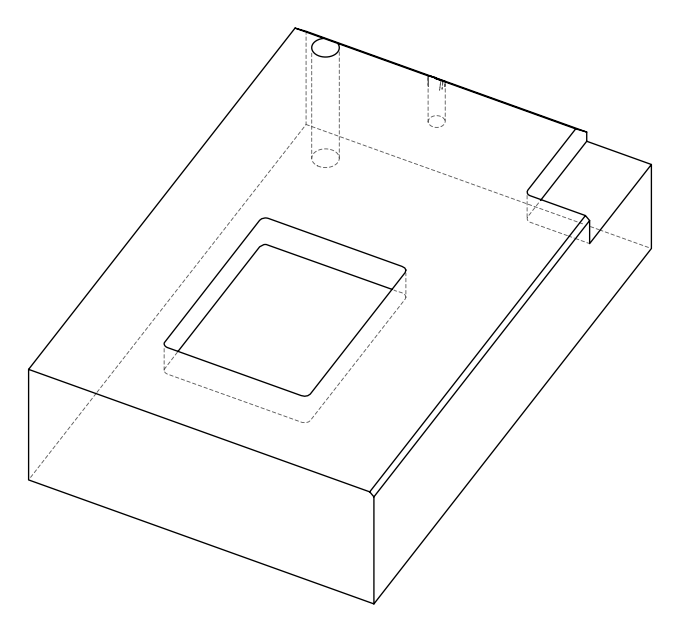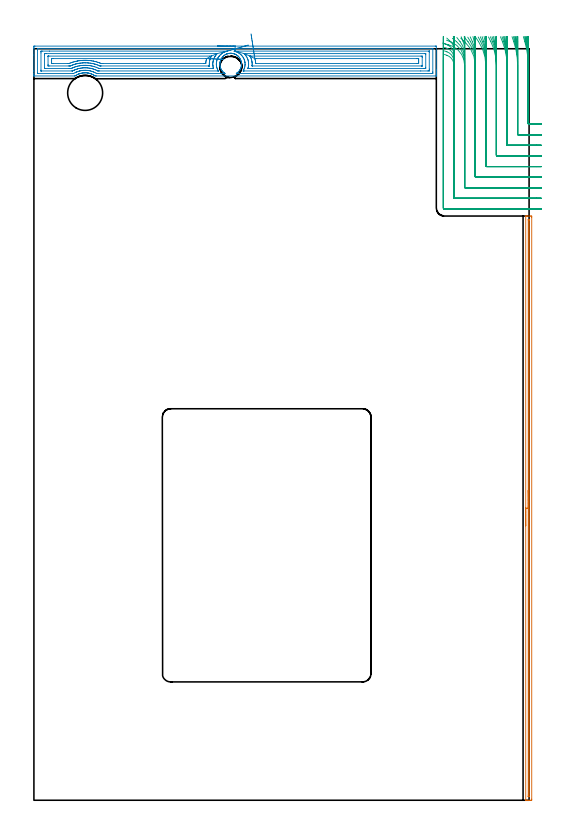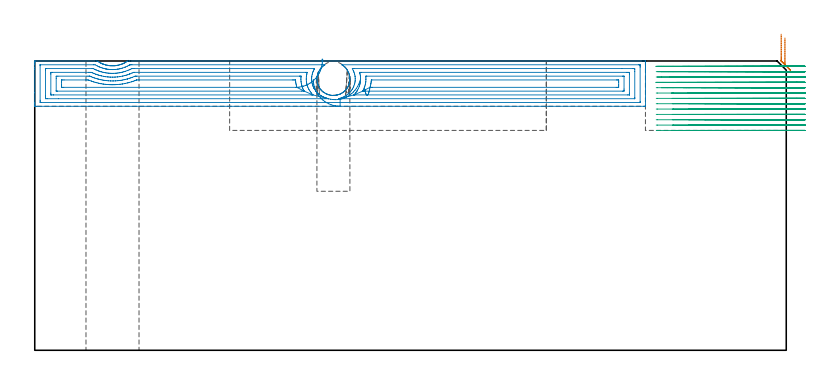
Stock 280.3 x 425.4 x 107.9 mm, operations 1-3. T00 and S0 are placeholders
(PLAN: 10 operations, 6 tool changes, 126.9 min)
(1 AREA_MILL | FG_CHAMFER_SURFACE | UGT0205_001 | 5.44 min | 1923 mm3)
(2 AREA_MILL_1 | FG_CHAMFER_SURFACE_1 | UGT0205_001 | 11.38 min | 33587 mm3)
(3 MILL_CORNER_NOTCH_RECTANGULAR | CORNER_NOTCH_RECTANGULAR | NXT0201_009 | Follow Part, ap 2, ae 75% | 27.37 min | 127607 mm3)
(4 MILL_RECTANGULAR_POCKET | POCKET_RECTANGULAR_STRAIGHT | NXT0201_009 | Follow Part, ap 2, ae 75% | 79.8 min | 472487 mm3)
(5 MILL_BLIND_HOLE_FROM_SOLID_MATERIAL | STEP1POCKET | NXT0201_009 | Spiral | 1.39 min | 4953 mm3)
(6 SPOT_DRILL | STEP1HOLE | NXT0321_9005460120000 | 0.05 min | 195 mm3)
(7 DRILL_BLIND_HOLE_INTO_CENTER | STEP1HOLE | NXT0301_023 | 0.04 min | 104 mm3)
(8 GUN_DRILL_THROUGH_HOLE | STEP1HOLE | UGT0307_001 | 0.49 min | 1928 mm3)
(9 SPADE_DRILL_TO_ENLARGE_THROUGH_HOLE | STEP1HOLE | UGT0306_003 | 0.46 min | 10999 mm3)
(10 DRILL_TO_ENLARGE_THROUGH_HOLE | STEP1HOLE | UGT0301_264 | 0.47 min | 19962 mm3)
(TOOL UGT0205_001 | Chamfer Mill 20 x 3 x 45 deg. | D20 FL50 Z2)
(TOOL NXT0201_009 | ENDMILL 8mm [2P460-0800-NA 1630] | D8 FL26 Z6)
(TOOL NXT0321_9005460120000 | NC Spot Drill, 142deg, 12mm, Carbide, Uncoated | D12 PA142 FL30 Z2)
(TOOL NXT0301_023 | Carbide Drill 5.2mm [860.1-0520-016A1-MM 2214] | D5.2 PA140 FL28 Z2)
(TOOL UGT0307_001 | Gun Drill 5 mm | D5 PA130 FL24 Z1)
(TOOL UGT0306_003 | Spade Drill 12.5mm | D12.5 PA132 FL10 Z2)
(TOOL UGT0301_264 | Twist Drill 19.8 mm | D19.8 PA118 FL140 Z2)
(OP 1 AREA_MILL)
G17 G21 G94 G90
T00 M6
G54
G17 G0 G90 X278.4 Y155.35 S1061 M3
G43 Z117.9 H0
G94 G1 Y155.388 Z117.028 F250.
Y155.502 Z116.163
Y155.691 Z115.312
Y155.953 Z114.48
Y156.287 Z113.674
Y156.69 Z112.9
Y157.158 Z112.164
Y157.69 Z111.472
Y158.279 Z110.829
Y158.922 Z110.24
Y159.614 Z109.708
Y160.35 Z109.24
Y161.124 Z108.837
Y161.93 Z108.503
Y162.762 Z108.241
Y163.614 Z108.052
Y164.478 Z107.938
Y165.35 Z107.9
Y330.535
X278.402 Y330.69 Z107.888
X278.54 Y330.698 Z107.752
X278.685 Y330.7 Z107.615
X279.013 Z107.286
X279.662 Z106.633
X280.863 Z105.434
X281.415 Y330.695 Z104.879
X281.791 Y330.69 Z104.504
X281.796 Y330.476 Z104.501
X281.799 Y330.088
Y0.612
X281.796 Y0.224
X281.791 Y0.01 Z104.504
X281.415 Y0. Z104.879
X280.863 Z105.434
X280.538 Z105.758
X279.986 Z106.31
X279.662 Z106.633
X278.685 Z107.615
X278.54 Y0.002 Z107.752
X278.402 Y0.01 Z107.888
X278.4 Y0.165 Z107.9
Y165.35
X279.814 Z106.486
X279.815 Y328.303 Z106.485
X279.818 Y328.594 Z106.482
X279.82 Y328.665 Z106.48
X279.823 Y328.69 Z106.477
X279.841 Y328.693 Z106.459
X279.905 Y328.696 Z106.395
X280.149 Y328.699 Z106.151
X280.32 Y328.697 Z105.98
X280.35 Y328.695 Z105.95
X280.377 Y328.691 Z105.923
X280.379 Y328.652 Z105.921
X280.384 Y328.46 Z105.916
X280.385 Y328.303 Z105.915
X280.386 Y328.147 Z105.914
X280.385 Y2.161 Z105.915
X280.384 Y2.077 Z105.916
X280.382 Y2.037 Z105.918
X280.38 Y2.022 Z105.92
X280.362 Y2.01 Z105.938
X280.05 Y2.002 Z106.25
X279.88 Y2.003 Z106.42
X279.85 Y2.005 Z106.45
X279.823 Y2.009 Z106.477
X279.821 Y2.048 Z106.479
X279.816 Y2.24 Z106.484
X279.815 Y2.397 Z106.485
X279.814 Y2.98 Z106.486
Y165.35
Y166.222 Z106.524
Y167.086 Z106.638
Y167.938 Z106.826
Y168.77 Z107.089
Y169.576 Z107.423
Y170.35 Z107.825
Y171.086 Z108.294
Y171.778 Z108.825
Y172.421 Z109.415
Y173.01 Z110.058
Y173.542 Z110.75
Y174.01 Z111.486
Y174.413 Z112.26
Y174.747 Z113.066
Y175.009 Z113.898
Y175.198 Z114.749
Y175.312 Z115.614
Y175.35 Z116.486
G0 Z117.9
M5
M2
(OP 2 AREA_MILL_1)
G17 G21 G94 G90
T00 M6
G54
G17 G0 G90 X103.9 Y426.9 S1061 M3
G43 Z117.9 H0
Z101.
G94 G1 X103.938 Z100.128 F250.
X104.052 Z99.264
X104.241 Z98.412
X104.503 Z97.58
X104.837 Z96.774
X105.24 Z96.
X105.708 Z95.264
X106.24 Z94.572
X106.829 Z93.929
X107.472 Z93.34
X108.164 Z92.808
X108.9 Z92.34
X109.674 Z91.937
X110.48 Z91.603
X111.312 Z91.341
X112.164 Z91.152
X113.028 Z91.038
X113.9 Z91.
X227.199
X227.6 Y426.896 Z91.002
X227.79 Y426.892 Z91.006
X227.8 Y426.697 Z91.2
Y413.74 Z104.155
Y413.144 Z104.75
Y412.567 Z105.33
Y412.26 Z105.636
Y411.682 Z106.214
Y411.376 Z106.519
Y410.762 Z107.137
Y410.341 Z107.558
Y410.017 Z107.874
X227.792 Y410.003 Z107.888
X227.646 Y410. Z107.9
X35.393
X34.685 Y410.003 Z107.888
X34.565 Y410.083 Z107.811
X34.501 Y410.123 Z107.772
X34.386 Y410.197 Z107.701
X34.122 Y410.363 Z107.536
X33.9 Y410.491 Z107.407
X33.673 Y410.623 Z107.276
X33.488 Y410.719 Z107.181
X33.349 Y410.79 Z107.109
X33.163 Y410.871 Z107.025
X32.782 Y411.041 Z106.858
X32.773 Y411.044 Z106.855
X32.338 Y411.211 Z106.686
X32.271 Y411.233 Z106.663
X31.912 Y411.354 Z106.546
X31.89 Y411.361 Z106.538
X31.839 Y411.376 Z106.524
X31.446 Y411.485 Z106.414
X31.379 Y411.5 Z106.398
X30.999 Y411.592 Z106.308
X30.791 Y411.634 Z106.266
X30.582 Y411.67 Z106.229
X30.443 Y411.688 Z106.212
X30.107 Y411.728 Z106.167
X29.662 Y411.768 Z106.126
X29.216 Y411.79 Z106.107
X29.003 Y411.789 Z106.103
X28.749 Y411.788 Z106.108
X28.664 Y411.785 Z106.113
X28.325 Y411.769 Z106.129
X28.257 Y411.763 Z106.135
X27.878 Y411.728 Z106.17
X27.433 Y411.672 Z106.227
X27.268 Y411.64 Z106.259
X26.979 Y411.582 Z106.313
X26.542 Y411.48 Z106.414
X26.472 Y411.461 Z106.434
X26.36 Y411.431 Z106.468
X26.095 Y411.355 Z106.543
X25.65 Y411.207 Z106.688
X25.58 Y411.179 Z106.715
X25.408 Y411.114 Z106.785
X25.322 Y411.081 Z106.818
X25.203 Y411.033 Z106.864
X25.134 Y411.003 Z106.892
X24.802 Y410.861 Z107.038
X24.759 Y410.843 Z107.057
X24.648 Y410.79 Z107.109
X24.242 Y410.573 Z107.323
X23.868 Y410.359 Z107.538
X23.311 Y410.006 Z107.892
X22.904 Y410. Z107.9
X0.155
X0.008 Y410.003 Z107.888
X0. Y410.017 Z107.874
Y410.341 Z107.558
Y410.762 Z107.137
Y411.376 Z106.519
Y412.567 Z105.33
Y413.144 Z104.75
Y421.843 Z96.054
Y425.524 Z92.373
Y425.813 Z92.084
X0.004 Y426.409 Z91.488
X0.009 Y426.892 Z91.006
X0.111 Y426.895 Z91.003
X0.601 Y426.9 Z91.
X113.9
Y425.486 Z92.414
X225.636 Y425.485 Z92.415
X225.727 Y425.484 Z92.416
X225.771 Y425.481 Z92.419
X225.787 Y425.479 Z92.421
X225.79 Y425.468 Z92.432
X225.795 Y425.368 Z92.532
X225.799 Y425.143 Z92.757
Y412.26 Z105.64
X225.798 Y411.881 Z106.019
X225.79 Y411.497 Z106.403
X225.779 Y411.421 Z106.479
X225.734 Y411.419 Z106.481
X225.628 Y411.416 Z106.484
X225.415 Y411.414 Z106.486
X225.376
X114.752 Y411.415 Z106.485
X114.546 Y411.421 Z106.479
X114.669 Y411.498 Z106.402
X114.792 Y411.575 Z106.325
X114.934 Y411.67 Z106.23
X115.317 Y411.972 Z105.928
X115.683 Y412.292 Z105.608
X115.929 Y412.55 Z105.35
X116.265 Y412.957 Z104.943
X116.574 Y413.379 Z104.521
X116.607 Y413.43 Z104.47
X116.846 Y413.866 Z104.034
X117.056 Y414.31 Z103.59
X117.221 Y414.747 Z103.153
X117.35 Y415.19 Z102.71
X117.466 Y415.689 Z102.211
X117.509 Y416.07 Z101.83
X117.537 Y416.51 Z101.39
X117.536 Y416.95 Z100.95
X117.51 Y417.332 Z100.568
X117.466 Y417.712 Z100.188
X117.442 Y417.83 Z100.07
X117.335 Y418.272 Z99.628
X117.202 Y418.71 Z99.19
X117.028 Y419.154 Z98.746
X116.817 Y419.59 Z98.31
X116.574 Y420.02 Z97.88
X116.419 Y420.248 Z97.652
X116.253 Y420.47 Z97.43
X115.977 Y420.797 Z97.103
X115.683 Y421.11 Z96.79
X115.554 Y421.231 Z96.668
X115.42 Y421.348 Z96.549
X115.111 Y421.593 Z96.305
X114.792 Y421.823 Z96.076
X114.444 Y422.033 Z95.863
X114.346 Y422.086 Z95.809
X114.087 Y422.229 Z95.669
X114.01 Y422.264 Z95.635
X113.9 Y422.313 Z95.585
X113.786 Y422.357 Z95.541
X113.458 Y422.483 Z95.412
X113.293 Y422.536 Z95.362
X113.162 Y422.577 Z95.32
X113.008 Y422.625 Z95.272
X112.898 Y422.65 Z95.247
X112.687 Y422.699 Z95.198
X112.564 Y422.725 Z95.167
X112.562 Z95.166
X112.339 Y422.761 Z95.131
X112.117 Y422.797 Z95.098
X111.672 Y422.835 Z95.064
X111.623 Z95.063
X111.576 Y422.833 Z95.06
X111.562 Z95.059
X111.387 Y422.834 Z95.055
X111.224 Y422.836 Z95.059
X111.154 Y422.833 Z95.066
X111.031 Y422.826 Z95.074
X110.779 Y422.81 Z95.09
X110.627 Y422.788 Z95.112
X110.334 Y422.746 Z95.15
X109.882 Y422.649 Z95.251
X109.443 Y422.519 Z95.374
X109.439 Y422.518 Z95.375
X109.242 Y422.446 Z95.45
X109.074 Y422.384 Z95.512
X108.993 Y422.349 Z95.547
X108.712 Y422.229 Z95.67
X108.612 Y422.178 Z95.722
X108.552 Y422.146 Z95.754
X108.286 Y421.987 Z95.912
X108.098 Y421.875 Z96.023
X107.832 Y421.692 Z96.206
X107.66 Y421.575 Z96.325
X107.383 Y421.349 Z96.549
X107.067 Y421.052 Z96.846
X106.943 Y420.924 Z96.976
X106.769 Y420.741 Z97.159
X106.55 Y420.47 Z97.43
X106.248 Y420.037 Z97.863
X105.978 Y419.59 Z98.31
X105.877 Y419.403 Z98.497
X105.727 Y419.059 Z98.841
X105.596 Y418.71 Z99.19
X105.465 Y418.272 Z99.628
X105.365 Y417.83 Z100.07
X105.298 Y417.391 Z100.509
X105.265 Y416.95 Z100.95
X105.263 Y416.51 Z101.39
X105.292 Y416.07 Z101.83
X105.354 Y415.629 Z102.271
X105.449 Y415.19 Z102.71
X105.579 Y414.747 Z103.153
X105.741 Y414.31 Z103.59
X105.877 Y413.999 Z103.901
X106.201 Y413.43 Z104.47
X106.472 Y413.037 Z104.863
X106.769 Y412.657 Z105.243
X106.866 Y412.55 Z105.35
X107.252 Y412.175 Z105.725
X107.66 Y411.823 Z106.077
X107.866 Y411.67 Z106.23
X108.249 Y411.421 Z106.479
X107.923 Y411.414 Z106.486
X36.247
X35.82 Y411.416 Z106.484
X35.607 Y411.419 Z106.481
X35.502 Y411.421 Z106.479
X35.451 Y411.43 Z106.47
X35.393 Y411.459 Z106.441
X35.203 Y411.565 Z106.335
X34.501 Y411.938 Z105.962
X33.785 Y412.26 Z105.64
X33.609 Y412.331 Z105.569
X33.492 Y412.376 Z105.524
X32.717 Y412.642 Z105.258
X32.178 Y412.794 Z105.106
X31.825 Y412.88 Z105.02
X31.465 Y412.961 Z104.939
X31.031 Y413.047 Z104.853
X30.978 Y413.055 Z104.845
X30.933 Y413.061 Z104.839
X30.242 Y413.144 Z104.756
X30.041 Y413.162 Z104.738
X30.021 Y413.164 Z104.736
X29.149 Y413.202 Z104.698
X29.089 Y413.203 Z104.697
X28.673 Y413.196 Z104.704
X28.257 Y413.183 Z104.717
X28.22 Y413.181 Z104.719
X27.761 Y413.144 Z104.756
X27.405 Y413.104 Z104.796
X27.364 Y413.099 Z104.801
X26.969 Y413.041 Z104.859
X26.636 Y412.982 Z104.918
X26.561 Y412.968 Z104.932
X26.472 Y412.949 Z104.951
X25.909 Y412.818 Z105.082
X25.763 Y412.781 Z105.119
X25.58 Y412.729 Z105.171
X25.217 Y412.62 Z105.28
X24.688 Y412.441 Z105.459
X24.554 Y412.393 Z105.507
X24.211 Y412.26 Z105.64
X23.92 Y412.137 Z105.763
X23.869 Y412.115 Z105.785
X23.796 Y412.08 Z105.82
X23.322 Y411.846 Z106.054
X22.527 Y411.421 Z106.479
X22.012 Y411.414 Z106.486
X2.164 Y411.415 Z106.485
X2.073 Y411.416 Z106.484
X2.029 Y411.419 Z106.481
X2.013 Y411.421 Z106.479
X2.01 Y411.432 Z106.468
X2.005 Y411.532 Z106.368
X2.001 Y411.757 Z106.143
Y424.64 Z93.26
X2.002 Y425.019 Z92.881
X2.01 Y425.403 Z92.497
X2.021 Y425.479 Z92.421
X2.066 Y425.481 Z92.419
X2.172 Y425.484 Z92.416
X2.385 Y425.486 Z92.414
X2.424
X113.9
Y424.071 Z93.829
X223.631
X223.737 Y424.069 Z93.831
X223.774 Y424.067 Z93.833
X223.788 Y424.066 Z93.834
X223.791 Y424.035 Z93.865
X223.796 Y423.924 Z93.976
X223.799 Y423.756 Z94.144
X223.8 Y423.588 Z94.312
Y413.861 Z104.039
X223.797 Y413.144 Z104.756
X223.794 Y412.983 Z104.917
X223.78 Y412.836 Z105.064
X223.631 Y412.834 Z105.066
X223.056 Y412.83 Z105.07
X218.959 Y412.828 Z105.072
X119.253 Y412.829 Z105.071
X118.678 Y412.83 Z105.07
X118.566 Y412.832 Z105.068
X118.504 Y412.835 Z105.065
X118.437 Y412.844 Z105.056
X118.81 Y413.583 Z104.317
X119.009 Y414.029 Z103.871
X119.076 Y414.204 Z103.696
X119.253 Y414.713 Z103.187
X119.297 Y414.869 Z103.031
X119.307 Y414.913 Z102.987
X119.453 Y415.599 Z102.301
X119.475 Y415.797 Z102.103
X119.523 Y416.413 Z101.487
X119.527 Y416.681 Z101.219
X119.505 Y417.316 Z100.584
X119.48 Y417.566 Z100.334
X119.436 Y417.911 Z99.989
X119.341 Y418.363 Z99.537
X119.318 Y418.45 Z99.45
X119.253 Y418.689 Z99.211
X119.022 Y419.334 Z98.566
X118.862 Y419.721 Z98.179
X118.605 Y420.219 Z97.681
X118.361 Y420.641 Z97.259
X118.031 Y421.103 Z96.797
X117.775 Y421.412 Z96.488
X117.468 Y421.754 Z96.146
X117.24 Y421.987 Z95.913
X116.888 Y422.3 Z95.6
X116.576 Y422.546 Z95.354
X116.121 Y422.872 Z95.029
X115.684 Y423.136 Z94.764
X115.114 Y423.437 Z94.463
X114.792 Y423.573 Z94.327
X114.315 Y423.756 Z94.144
X113.9 Y423.889 Z94.011
X113.705 Y423.949 Z93.951
X113.571 Y423.984 Z93.916
X113.293 Y424.055 Z93.845
X113.44 Y424.065 Z93.835
X113.583 Y424.07 Z93.83
X113.9 Y424.071 Z93.829
X119.047 Y422.652 Z95.248
X119.054 Y422.653 Z95.247
X119.092 Y422.655 Z95.245
X119.253 Y422.657 Z95.243
X119.469
X221.171
X221.699 Y422.655 Z95.245
X221.756 Y422.653 Z95.247
X221.788 Y422.651 Z95.249
X221.791 Y422.611 Z95.289
X221.796 Y422.419 Z95.481
X221.8 Y422.033 Z95.867
Y414.913 Z102.987
X221.794 Y414.494 Z103.406
X221.79 Y414.285 Z103.615
X221.778 Y414.249 Z103.651
X221.727 Y414.247 Z103.653
X221.628 Y414.245 Z103.655
X220.954 Y414.243 Z103.657
X220.738
X121.713
X121.268 Y414.245 Z103.655
X121.188 Y414.248 Z103.652
X121.168 Y414.249 Z103.651
X121.169 Y414.263 Z103.637
X121.179 Y414.311 Z103.589
X121.22 Y414.465 Z103.435
X121.276 Y414.676 Z103.224
X121.329 Y414.913 Z102.987
X121.434 Y415.404 Z102.496
X121.478 Y415.797 Z102.103
X121.51 Y416.212 Z101.688
X121.527 Y416.681 Z101.219
X121.515 Y417.092 Z100.808
X121.484 Y417.566 Z100.334
X121.424 Y418.067 Z99.833
X121.338 Y418.45 Z99.45
X121.259 Y418.776 Z99.124
X121.117 Y419.255 Z98.645
X121.09 Y419.334 Z98.566
X121.037 Y419.487 Z98.413
X120.729 Y420.219 Z97.681
X120.421 Y420.83 Z97.07
X120.262 Y421.103 Z96.797
X120.218 Y421.175 Z96.725
X120.145 Y421.29 Z96.61
X119.847 Y421.697 Z96.203
X119.616 Y421.987 Z95.913
X119.253 Y422.411 Z95.489
X119.085 Y422.602 Z95.298
X119.051 Y422.644 Z95.256
X119.047 Y422.652 Z95.248
X122.354 Y421.232 Z96.668
X122.371 Y421.236 Z96.664
X122.444 Y421.24 Z96.66
X122.538 Y421.242 Z96.658
X122.68 Y421.243 Z96.657
X122.821
X219.17
X219.775 Y421.236 Z96.664
X219.79 Y421.191 Z96.709
X219.792 Y421.103 Z96.797
X219.799 Y420.479 Z97.421
Y415.797 Z102.103
X219.797 Y415.719 Z102.181
X219.794 Y415.681 Z102.219
X219.791 Y415.667 Z102.233
X219.735 Y415.664 Z102.236
X219.453 Y415.659 Z102.241
X219.311 Y415.657 Z102.243
X123.854
X123.713 Y415.659 Z102.241
X123.572 Y415.662 Z102.238
X123.489 Y415.664 Z102.236
X123.49 Y415.722 Z102.178
X123.492 Y415.797 Z102.103
X123.503 Y416.006 Z101.894
X123.527 Y416.681 Z101.219
X123.525 Y416.868 Z101.032
X123.486 Y417.566 Z100.334
X123.467 Y417.81 Z100.09
X123.421 Y418.147 Z99.753
X123.362 Y418.45 Z99.45
X123.261 Y418.898 Z99.002
X123.132 Y419.334 Z98.566
X123.023 Y419.67 Z98.23
X122.821 Y420.218 Z97.682
X122.543 Y420.827 Z97.073
X122.412 Y421.103 Z96.797
X122.354 Y421.232 Z96.668
X125.047 Y419.818 Z98.082
X125.064 Y419.822 Z98.078
X125.124 Y419.825 Z98.075
X125.248 Y419.827 Z98.073
X125.498 Y419.829 Z98.071
X125.891
X216.887
X217.386 Y419.827 Z98.073
X217.784 Y419.824 Z98.076
X217.79 Y419.821 Z98.079
X217.797 Y419.811 Z98.089
X217.799 Y419.334 Z98.566
X217.8 Y418.924 Z98.976
Y418.04 Z99.86
X217.799 Y417.566 Z100.334
X217.796 Y417.159 Z100.741
X217.79 Y417.098 Z100.802
X217.783 Y417.078 Z100.822
X217.759 Y417.076 Z100.824
X217.635 Y417.073 Z100.827
X217.386 Y417.072 Z100.828
X216.993 Y417.071 Z100.829
X125.747 Y417.072 Z100.828
X125.622 Y417.073 Z100.827
X125.561 Y417.075 Z100.825
X125.538 Y417.077 Z100.823
X125.498 Y417.558 Z100.342
X125.497 Y417.566 Z100.334
X125.443 Y418.029 Z99.871
X125.383 Y418.45 Z99.45
X125.361 Y418.586 Z99.314
X125.173 Y419.334 Z98.566
X125.054 Y419.774 Z98.126
X125.047 Y419.818 Z98.082
X124.949 Y420.457 Z97.497
X124.845 Y421.144 Z96.969
X124.733 Y421.874 Z96.505
X124.616 Y422.641 Z96.107
X124.494 Y423.44 Z95.777
X124.369 Y424.264 Z95.52
X124.24 Y425.107 Z95.336
X124.109 Y425.963 Z95.227
X123.978 Y426.825 Z95.194
X123.846 Y427.686 Z95.237
X123.716 Y428.54 Z95.356
X123.588 Y429.381 Z95.55
X123.462 Y430.202 Z95.817
X123.341 Y430.997 Z96.155
X123.225 Y431.76 Z96.562
X123.114 Y432.484 Z97.035
X123.01 Y433.165 Z97.57
X122.914 Y433.798 Z98.164
G0 X121.385 Y427.465 Z100.81
G1 X121.127 Y427.391 Z99.98
X120.8 Y427.297 Z99.176
X120.407 Y427.184 Z98.406
X119.951 Y427.053 Z97.674
X119.435 Y426.905 Z96.986
X118.864 Y426.74 Z96.347
X118.241 Y426.561 Z95.763
X117.572 Y426.369 Z95.237
X116.862 Y426.164 Z94.774
X116.115 Y425.95 Z94.378
X115.338 Y425.726 Z94.05
X114.536 Y425.495 Z93.794
X113.716 Y425.26 Z93.612
X112.884 Y425.02 Z93.505
X112.046 Y424.779 Z93.474
X111.209 Y424.539 Z93.519
X110.379 Y424.3 Z93.64
X109.562 Y424.065 Z93.835
X109.498 Y424.046 Z93.854
X109.475 Y424.04 Z93.86
X109.439 Y424.032 Z93.868
X109.218 Y423.976 Z93.924
X108.836 Y423.868 Z94.032
X108.547 Y423.785 Z94.115
X108.525 Y423.778 Z94.122
X108.465 Y423.756 Z94.144
X107.888 Y423.525 Z94.375
X107.792 Y423.485 Z94.415
X107.655 Y423.422 Z94.478
X107.29 Y423.234 Z94.666
X106.763 Y422.926 Z94.974
X106.729 Y422.905 Z94.995
X106.679 Y422.872 Z95.029
X106.208 Y422.537 Z95.363
X105.871 Y422.265 Z95.635
X105.723 Y422.134 Z95.766
X105.569 Y421.987 Z95.913
X105.276 Y421.693 Z96.207
X104.979 Y421.368 Z96.532
X104.86 Y421.22 Z96.68
X104.773 Y421.103 Z96.797
X104.492 Y420.701 Z97.199
X104.186 Y420.219 Z97.681
X104.148 Y420.157 Z97.743
X104.087 Y420.048 Z97.852
X103.862 Y419.557 Z98.343
X103.771 Y419.334 Z98.566
X103.621 Y418.911 Z98.989
X103.49 Y418.45 Z99.45
X103.436 Y418.211 Z99.689
X103.322 Y417.566 Z100.334
X103.306 Y417.455 Z100.445
X103.282 Y417.085 Z100.815
X103.267 Y416.681 Z101.219
X103.266 Y416.61 Z101.29
X103.291 Y416.197 Z101.703
X103.329 Y415.797 Z102.103
X103.347 Y415.646 Z102.254
X103.498 Y414.913 Z102.987
X103.618 Y414.493 Z103.407
X103.788 Y414.029 Z103.871
X103.876 Y413.812 Z104.088
X104.087 Y413.364 Z104.536
X104.207 Y413.144 Z104.756
X104.358 Y412.864 Z105.036
X104.373 Y412.833 Z105.067
X104.366 Y412.832 Z105.068
X104.334 Y412.83 Z105.07
X104.278 Y412.829 Z105.071
X104.193
X37.178
X36.602 Y412.83 Z105.07
X36.286 Y412.834 Z105.066
X36.183 Y412.835 Z105.065
X36.041 Y412.902 Z104.998
X35.555 Y413.144 Z104.756
X35.393 Y413.219 Z104.681
X35.255 Y413.281 Z104.619
X34.765 Y413.489 Z104.411
X34.501 Y413.592 Z104.308
X33.79 Y413.85 Z104.05
X33.609 Y413.908 Z103.992
X33.216 Y414.029 Z103.871
X32.717 Y414.16 Z103.74
X32.539 Y414.205 Z103.695
X31.825 Y414.356 Z103.544
X31.421 Y414.429 Z103.471
X30.933 Y414.489 Z103.411
X30.409 Y414.548 Z103.352
X30.041 Y414.574 Z103.326
X29.462 Y414.602 Z103.298
X29.149 Y414.613 Z103.287
X28.564 Y414.609 Z103.291
X28.257 Y414.594 Z103.306
X27.722 Y414.558 Z103.342
X27.364 Y414.525 Z103.375
X26.916 Y414.473 Z103.427
X26.472 Y414.411 Z103.489
X26.149 Y414.349 Z103.551
X25.58 Y414.229 Z103.671
X25.416 Y414.191 Z103.709
X24.776 Y414.029 Z103.871
X24.708 Y414.009 Z103.891
X24.688 Y414.002 Z103.898
X24.038 Y413.789 Z104.111
X23.796 Y413.707 Z104.193
X23.388 Y413.549 Z104.351
X22.904 Y413.35 Z104.55
X22.76 Y413.287 Z104.613
X22.451 Y413.144 Z104.756
X21.86 Y412.851 Z105.049
X21.829 Y412.836 Z105.064
X21.796 Y412.833 Z105.067
X21.725 Y412.831 Z105.069
X21.438 Y412.829 Z105.071
X4.169
X4.063 Y412.831 Z105.069
X4.026 Y412.833 Z105.067
X4.012 Y412.834 Z105.066
X4.009 Y412.865 Z105.035
X4.004 Y412.977 Z104.923
X4.001 Y413.144 Z104.756
X4. Y413.312 Z104.588
Y423.039 Z94.861
X4.003 Y423.756 Z94.144
X4.006 Y423.917 Z93.983
X4.02 Y424.065 Z93.835
X4.169 Y424.066 Z93.834
X4.744 Y424.071 Z93.829
X8.869 Y424.072 Z93.828
X109.439 Y424.071 Z93.829
X109.499 Y424.07 Z93.83
X109.546 Y424.068 Z93.832
X109.562 Y424.065 Z93.835
X103.759 Y422.65 Z95.25
X103.195 Y422.018 Z95.882
X103.181 Y422.001 Z95.899
X103.17 Y421.987 Z95.913
X102.809 Y421.485 Z96.415
X102.554 Y421.103 Z96.797
X102.456 Y420.95 Z96.95
X102.302 Y420.699 Z97.201
X102.14 Y420.38 Z97.52
X102.065 Y420.219 Z97.681
X101.866 Y419.767 Z98.133
X101.709 Y419.334 Z98.566
X101.638 Y419.109 Z98.791
X101.457 Y418.45 Z99.45
X101.448 Y418.413 Z99.487
X101.41 Y418.209 Z99.691
X101.322 Y417.654 Z100.246
X101.314 Y417.566 Z100.334
X101.272 Y416.818 Z101.082
X101.274 Y416.681 Z101.219
X101.309 Y415.898 Z102.002
X101.318 Y415.797 Z102.103
X101.327 Y415.715 Z102.185
X101.41 Y415.204 Z102.696
X101.468 Y414.913 Z102.987
X101.483 Y414.841 Z103.059
X101.625 Y414.263 Z103.637
X101.615 Y414.249 Z103.651
X101.579 Y414.248 Z103.652
X101.41 Y414.245 Z103.655
X101.194 Y414.243 Z103.657
X37.178
X36.96 Y414.244 Z103.656
X36.878 Y414.247 Z103.653
X36.838 Y414.25 Z103.65
X36.773 Y414.277 Z103.623
X36.286 Y414.488 Z103.412
X35.472 Y414.835 Z103.065
X35.393 Y414.864 Z103.036
X35.258 Y414.913 Z102.987
X34.501 Y415.173 Z102.727
X34.12 Y415.291 Z102.609
X33.609 Y415.431 Z102.469
X32.913 Y415.603 Z102.297
X32.717 Y415.645 Z102.255
X31.961 Y415.797 Z102.103
X31.825 Y415.82 Z102.08
X31.798 Y415.824 Z102.076
X30.933 Y415.924 Z101.976
X30.79 Y415.939 Z101.961
X30.041 Y415.992 Z101.908
X29.833 Y416.003 Z101.897
X29.149 Y416.027 Z101.873
X28.918 Y416.026 Z101.874
X28.257 Y416.012 Z101.888
X28.051 Y416.001 Z101.899
X27.364 Y415.953 Z101.947
X27.22 Y415.94 Z101.96
X26.472 Y415.858 Z102.042
X26.418 Y415.851 Z102.049
X26.036 Y415.797 Z102.103
X25.653 Y415.725 Z102.175
X25.58 Y415.71 Z102.19
X24.923 Y415.564 Z102.336
X24.688 Y415.508 Z102.392
X24.214 Y415.383 Z102.517
X23.796 Y415.263 Z102.637
X23.528 Y415.179 Z102.721
X22.904 Y414.978 Z102.922
X22.855 Y414.961 Z102.939
X22.728 Y414.913 Z102.987
X22.219 Y414.707 Z103.193
X22.012 Y414.62 Z103.28
X21.598 Y414.439 Z103.461
X21.402 Y414.352 Z103.548
X21.273 Y414.295 Z103.605
X21.199 Y414.263 Z103.637
X21.12 Y414.25 Z103.65
X20.899 Y414.247 Z103.653
X20.227 Y414.243 Z103.657
X20.011
X6.629
X6.101 Y414.245 Z103.655
X6.044 Y414.247 Z103.653
X6.012 Y414.249 Z103.651
X6.009 Y414.289 Z103.611
X6.005 Y414.482 Z103.418
X6. Y414.867 Z103.033
Y421.987 Z95.913
X6.006 Y422.406 Z95.494
X6.01 Y422.615 Z95.285
X6.022 Y422.651 Z95.249
X6.073 Y422.653 Z95.247
X6.172 Y422.655 Z95.245
X6.846 Y422.657 Z95.243
X7.062
X103.195
X103.412 Y422.656 Z95.244
X103.759 Y422.65 Z95.25
X100.418 Y421.202 Z96.698
X100.373 Y421.103 Z96.797
X100.137 Y420.596 Z97.304
X99.97 Y420.219 Z97.681
X99.876 Y419.971 Z97.929
X99.655 Y419.334 Z98.566
X99.648 Y419.313 Z98.587
X99.626 Y419.233 Z98.667
X99.473 Y418.602 Z99.298
X99.444 Y418.45 Z99.45
X99.344 Y417.845 Z100.055
X99.315 Y417.566 Z100.334
X99.283 Y417.022 Z100.878
X99.274 Y416.681 Z101.219
X99.295 Y416.125 Z101.775
X99.32 Y415.688 Z102.212
X99.318 Y415.67 Z102.23
X99.316 Y415.666 Z102.234
X99.299 Y415.664 Z102.236
X99.017 Y415.659 Z102.241
X98.875 Y415.657 Z102.243
X98.734
X38.07 Y415.658 Z102.242
X37.695 Y415.661 Z102.239
X37.508 Y415.664 Z102.236
X37.407 Y415.674 Z102.226
X37.234 Y415.741 Z102.159
X37.098 Y415.797 Z102.103
X36.286 Y416.123 Z101.777
X35.766 Y416.312 Z101.588
X35.393 Y416.439 Z101.461
X34.603 Y416.681 Z101.219
X34.501 Y416.71 Z101.19
X34.462 Y416.721 Z101.179
X33.609 Y416.926 Z100.974
X33.29 Y416.998 Z100.902
X32.717 Y417.11 Z100.79
X32.189 Y417.204 Z100.696
X31.825 Y417.25 Z100.65
X31.174 Y417.327 Z100.573
X30.933 Y417.349 Z100.551
X30.204 Y417.404 Z100.496
X30.041 Y417.412 Z100.488
X29.274 Y417.442 Z100.459
X29.149 Z100.458
X28.391 Y417.433 Z100.467
X28.257 Y417.428 Z100.472
X27.544 Y417.388 Z100.512
X27.364 Y417.374 Z100.526
X26.726 Y417.315 Z100.585
X26.472 Y417.286 Z100.614
X25.931 Y417.218 Z100.682
X25.58 Y417.168 Z100.732
X25.167 Y417.091 Z100.809
X24.688 Y416.993 Z100.907
X24.431 Y416.936 Z100.964
X23.796 Y416.787 Z101.113
X23.711 Y416.765 Z101.135
X23.399 Y416.681 Z101.219
X23.017 Y416.569 Z101.331
X22.904 Y416.534 Z101.366
X22.346 Y416.35 Z101.55
X22.012 Y416.238 Z101.662
X21.69 Y416.116 Z101.784
X21.12 Y415.893 Z102.007
X20.58 Y415.672 Z102.228
X20.509 Y415.664 Z102.236
X20.366 Y415.659 Z102.241
X20.227 Y415.658 Z102.242
X19.477 Y415.657 Z102.243
X8.63
X8.025 Y415.664 Z102.236
X8.01 Y415.709 Z102.191
X8.008 Y415.797 Z102.103
X8.001 Y416.421 Z101.479
Y421.103 Z96.797
X8.003 Y421.181 Z96.719
X8.006 Y421.219 Z96.681
X8.009 Y421.233 Z96.667
X8.065 Y421.236 Z96.664
X8.347 Y421.241 Z96.659
X8.489 Y421.243 Z96.657
X99.626
X100.381 Y421.239 Z96.661
X100.397 Y421.237 Z96.663
X100.418 Y421.202 Z96.698
X97.74 Y419.822 Z98.078
X97.724 Y419.743 Z98.157
X97.666 Y419.509 Z98.391
X97.623 Y419.334 Z98.566
X97.493 Y418.796 Z99.104
X97.431 Y418.45 Z99.45
X97.351 Y417.964 Z99.936
X97.312 Y417.566 Z100.334
X97.283 Y417.236 Z100.664
X97.27 Y417.131 Z100.769
X97.253 Y417.078 Z100.822
X97.199 Y417.076 Z100.824
X96.95 Y417.073 Z100.827
X96.556 Y417.072 Z100.828
X96.058 Y417.071 Z100.829
X38.962 Y417.072 Z100.828
X38.567 Y417.073 Z100.827
X38.07 Y417.078 Z100.822
X37.973 Y417.082 Z100.818
X37.849 Y417.13 Z100.77
X37.465 Y417.281 Z100.619
X37.178 Y417.389 Z100.511
X36.695 Y417.566 Z100.334
X36.286 Y417.706 Z100.194
X36.075 Y417.775 Z100.125
X35.393 Y417.974 Z99.926
X34.829 Y418.125 Z99.775
X34.501 Y418.204 Z99.696
X33.661 Y418.398 Z99.502
X33.609 Y418.409 Z99.491
X33.402 Y418.45 Z99.45
X32.717 Y418.571 Z99.329
X32.572 Y418.594 Z99.306
X31.825 Y418.686 Z99.214
X31.557 Y418.715 Z99.185
X30.933 Y418.77 Z99.13
X30.584 Y418.796 Z99.104
X30.041 Y418.825 Z99.075
X29.645 Y418.842 Z99.058
X29.149 Y418.856 Z99.044
X28.744 Y418.851 Z99.049
X28.257 Y418.841 Z99.059
X27.879 Y418.824 Z99.076
X27.364 Y418.794 Z99.106
X27.042 Y418.77 Z99.13
X26.472 Y418.718 Z99.182
X26.228 Y418.692 Z99.208
X25.58 Y418.612 Z99.288
X25.437 Y418.592 Z99.308
X24.688 Y418.471 Z99.429
X24.67 Y418.468 Z99.432
X24.579 Y418.45 Z99.45
X23.935 Y418.312 Z99.588
X23.796 Y418.28 Z99.62
X23.219 Y418.138 Z99.762
X22.904 Y418.056 Z99.844
X22.518 Y417.948 Z99.952
X22.012 Y417.799 Z100.101
X21.833 Y417.743 Z100.157
X21.282 Y417.566 Z100.334
X21.161 Y417.525 Z100.375
X21.12 Y417.51 Z100.39
X20.516 Y417.279 Z100.621
X20.227 Y417.17 Z100.73
X19.975 Y417.078 Z100.822
X19.732 Y417.075 Z100.825
X19.335 Y417.072 Z100.828
X18.942 Y417.071 Z100.829
X10.913
X10.414 Y417.073 Z100.827
X10.016 Y417.076 Z100.824
X10.01 Y417.079 Z100.821
X10.003 Y417.089 Z100.811
X10.001 Y417.566 Z100.334
X10. Y417.976 Z99.924
Y418.86 Z99.04
X10.001 Y419.334 Z98.566
X10.004 Y419.741 Z98.159
X10.01 Y419.802 Z98.098
X10.017 Y419.822 Z98.078
X10.041 Y419.824 Z98.076
X10.165 Y419.827 Z98.073
X10.414 Y419.828 Z98.072
X10.807 Y419.829 Z98.071
X97.343
X97.602 Y419.827 Z98.073
X97.668 Y419.826 Z98.074
X97.74 Y419.822 Z98.078
X98.608 Y419.784 Z98.154
X99.467 Y419.746 Z98.306
X100.308 Y419.709 Z98.532
X101.127 Y419.673 Z98.831
X101.917 Y419.638 Z99.2
X102.671 Y419.605 Z99.636
X103.385 Y419.573 Z100.137
X104.053 Y419.544 Z100.698
X104.669 Y419.516 Z101.315
X105.228 Y419.492 Z101.984
X105.728 Y419.47 Z102.699
X106.163 Y419.45 Z103.454
X106.531 Y419.434 Z104.245
X106.829 Y419.421 Z105.065
X107.054 Y419.411 Z105.908
X107.205 Y419.404 Z106.767
X107.281 Y419.401 Z107.636
X107.28 Z108.509
G0 Z117.9
M5
M2
(OP 3 MILL_CORNER_NOTCH_RECTANGULAR)
G17 G21 G94 G90
T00 M6
G54
G17 G0 G90 X277.06 Y432.281 S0 M3
G43 Z117.9 H1
Z105.908
G94 G1 X277.897 Y429.4 F250.
G2 X279.8 Y416.018 R48. F500.
G1 Y383.096
G3 X280.196 Y382.7 R0.4
G1 X284.3
X287.3 F250.
G0 Z117.9
X270.655 Y432.244
Z105.908
G1 X271.611 Y429.4
G2 X273.8 Y416.018 R42. F500.
G1 Y377.096
G3 X274.196 Y376.7 R0.4
G1 X284.3
X287.3 F250.
G0 Z117.9
X264.105 Y432.185
Z105.908
G1 X265.22 Y429.4
G2 X267.8 Y416.018 R36. F500.
G1 Y371.096
G3 X268.196 Y370.7 R0.4
G1 X284.3
X287.3 F250.
G0 Z117.9
X257.312 Y432.085
Z105.908
G1 X258.65 Y429.4
G2 X261.8 Y416.018 R30. F500.
G1 Y365.096
G3 X262.196 Y364.7 R0.4
G1 X284.3
X287.3 F250.
G0 Z117.9
X250.05 Y431.89
Z105.908
G1 X251.723 Y429.4
G2 X255.8 Y416.018 R24. F500.
G1 Y359.097
G3 X256.197 Y358.7 R0.4
G1 X284.3
X287.3 F250.
G0 Z117.9
X241.608 Y431.406
Z105.908
G1 X243.838 Y429.4
G2 X249.8 Y416.018 R18. F500.
G1 Y353.097
G3 X250.197 Y352.7 R0.4
G1 X284.3
X287.3 F250.
G0 Z117.9
X231.608 Y428.386
Z105.908
G1 X234.53 Y427.703
G2 X243.8 Y416.018 R12. F500.
G1 Y347.097
G3 X244.197 Y346.7 R0.4
G1 X284.3
X287.3 F250.
G0 Z117.9
X232.386 Y422.175
Z105.908
G1 X233.8 Y421.675
G2 X237.8 Y416.018 R6. F500.
G1 Y341.097
G3 X238.197 Y340.7 R0.4
G1 X284.3
X287.3 F250.
G0 Z117.9
X231.8 Y419.018
Z105.908
G1 Y416.018
Y335.1 F500.
G3 X232.2 Y334.7 R0.4
G1 X284.3
X287.3 F250.
G0 Z117.9
X277.717 Y432.314
Z103.915
G1 X278.429 Y429.4
G2 X279.8 Y418.011 R48. F500.
G1 Y383.096
G3 X280.196 Y382.7 R0.4
G1 X284.3
X287.3 F250.
G0 Z117.9
X271.413 Y432.288
Z103.915
G1 X272.226 Y429.4
G2 X273.8 Y418.011 R42. F500.
G1 Y377.096
G3 X274.196 Y376.7 R0.4
G1 X284.3
X287.3 F250.
G0 Z117.9
X265.002 Y432.246
Z103.915
G1 X265.951 Y429.4
G2 X267.8 Y418.011 R36. F500.
G1 Y371.096
G3 X268.196 Y370.7 R0.4
G1 X284.3
X287.3 F250.
G0 Z117.9
X258.415 Y432.175
Z103.915
G1 X259.554 Y429.4
G2 X261.8 Y418.011 R30. F500.
G1 Y365.096
G3 X262.196 Y364.7 R0.4
G1 X284.3
X287.3 F250.
G0 Z117.9
X251.502 Y432.041
Z103.915
G1 X252.925 Y429.4
G2 X255.8 Y418.011 R24. F500.
G1 Y359.097
G3 X256.197 Y358.7 R0.4
G1 X284.3
X287.3 F250.
G0 Z117.9
X243.84 Y431.723
Z103.915
G1 X245.738 Y429.4
G2 X249.8 Y418.011 R18. F500.
G1 Y353.097
G3 X250.197 Y352.7 R0.4
G1 X284.3
X287.3 F250.
G0 Z117.9
X233.556 Y430.255
Z103.915
G1 X236.333 Y429.121
G2 X243.8 Y418.011 R12. F500.
G1 Y347.097
G3 X244.197 Y346.7 R0.4
G1 X284.3
X287.3 F250.
G0 Z117.9
X232.386 Y424.167
Z103.915
G1 X233.8 Y423.667
G2 X237.8 Y418.011 R6. F500.
G1 Y341.097
G3 X238.197 Y340.7 R0.4
G1 X284.3
X287.3 F250.
G0 Z117.9
X231.8 Y421.011
Z103.915
G1 Y418.011
Y335.1 F500.
G3 X232.2 Y334.7 R0.4
G1 X284.3
X287.3 F250.
G0 Z117.9
X278.284 Y432.342
Z101.923
G1 X278.871 Y429.4
G2 X279.8 Y420.003 R48. F500.
G1 Y383.096
G3 X280.196 Y382.7 R0.4
G1 X284.3
X287.3 F250.
G0 Z117.9
X272.064 Y432.324
Z101.923
G1 X272.735 Y429.4
G2 X273.8 Y420.003 R42. F500.
G1 Y377.096
G3 X274.196 Y376.7 R0.4
G1 X284.3
X287.3 F250.
G0 Z117.9
X265.769 Y432.296
Z101.923
G1 X266.552 Y429.4
G2 X267.8 Y420.003 R36. F500.
G1 Y371.096
G3 X268.196 Y370.7 R0.4
G1 X284.3
X287.3 F250.
G0 Z117.9
X259.351 Y432.249
Z101.923
G1 X260.29 Y429.4
G2 X261.8 Y420.003 R30. F500.
G1 Y365.096
G3 X262.196 Y364.7 R0.4
G1 X284.3
X287.3 F250.
G0 Z117.9
X252.709 Y432.16
Z101.923
G1 X253.884 Y429.4
G2 X255.8 Y420.003 R24. F500.
G1 Y359.097
G3 X256.197 Y358.7 R0.4
G1 X284.3
X287.3 F250.
G0 Z117.9
X245.586 Y431.959
Z101.923
G1 X247.153 Y429.4
G2 X249.8 Y420.003 R18. F500.
G1 Y353.097
G3 X250.197 Y352.7 R0.4
G1 X284.3
X287.3 F250.
G0 Z117.9
X236.914 Y431.266
Z101.923
G1 X239.263 Y429.4
G2 X243.8 Y420.003 R12. F500.
G1 Y347.097
G3 X244.197 Y346.7 R0.4
G1 X284.3
X287.3 F250.
G0 Z117.9
X232.395 Y426.159
Z101.923
G1 X233.808 Y425.657
G2 X237.8 Y420.003 R6. F500.
G1 Y341.097
G3 X238.197 Y340.7 R0.4
G1 X284.3
X287.3 F250.
G0 Z117.9
X231.8 Y423.003
Z101.923
G1 Y420.003
Y335.1 F500.
G3 X232.2 Y334.7 R0.4
G1 X284.3
X287.3 F250.
G0 Z117.9
X278.764 Y432.364
Z99.931
G1 X279.226 Y429.4
G2 X279.8 Y422. R48. F500.
G1 Y383.096
G3 X280.196 Y382.7 R0.4
G1 X284.3
X287.3 F250.
G0 Z117.9
X272.614 Y432.353
Z99.931
G1 X273.143 Y429.4
G2 X273.8 Y422. R42. F500.
G1 Y377.096
G3 X274.196 Y376.7 R0.4
G1 X284.3
X287.3 F250.
G0 Z117.9
X266.414 Y432.336
Z99.931
G1 X267.031 Y429.4
G2 X267.8 Y422. R36. F500.
G1 Y371.096
G3 X268.196 Y370.7 R0.4
G1 X284.3
X287.3 F250.
G0 Z117.9
X260.133 Y432.307
Z99.931
G1 X260.873 Y429.4
G2 X261.8 Y422. R30. F500.
G1 Y365.096
G3 X262.196 Y364.7 R0.4
G1 X284.3
X287.3 F250.
G0 Z117.9
X253.705 Y432.254
Z99.931
G1 X254.631 Y429.4
G2 X255.8 Y422. R24. F500.
G1 Y359.097
G3 X256.197 Y358.7 R0.4
G1 X284.3
X287.3 F250.
G0 Z117.9
X246.975 Y432.135
Z99.931
G1 X248.208 Y429.4
G2 X249.8 Y422. R18. F500.
G1 Y353.097
G3 X250.197 Y352.7 R0.4
G1 X284.3
X287.3 F250.
G0 Z117.9
X239.396 Y431.762
Z99.931
G1 X241.246 Y429.4
G2 X243.8 Y422. R12. F500.
G1 Y347.097
G3 X244.197 Y346.7 R0.4
G1 X284.3
X287.3 F250.
G0 Z117.9
X231.586 Y428.704
Z99.931
G1 X234.311 Y427.449
G2 X237.8 Y422. R6. F500.
G1 Y341.097
G3 X238.197 Y340.7 R0.4
G1 X284.3
X287.3 F250.
G0 Z117.9
X231.8 Y425.
Z99.931
G1 Y422.
Y335.1 F500.
G3 X232.2 Y334.7 R0.4
G1 X284.3
X287.3 F250.
G0 Z117.9
X279.325 Y432.387
Z97.938
G1 X279.599 Y429.4
G2 X279.8 Y425.014 R48. F500.
G1 Y383.096
G3 X280.196 Y382.7 R0.4
G1 X284.3
X287.3 F250.
G0 Z117.9
X273.257 Y432.384
Z97.938
G1 X273.57 Y429.4
G2 X273.8 Y425.014 R42. F500.
G1 Y377.096
G3 X274.196 Y376.7 R0.4
G1 X284.3
X287.3 F250.
G0 Z117.9
X267.166 Y432.378
Z97.938
G1 X267.532 Y429.4
G2 X267.8 Y425.014 R36. F500.
G1 Y371.096
G3 X268.196 Y370.7 R0.4
G1 X284.3
X287.3 F250.
G0 Z117.9
X261.039 Y432.368
Z97.938
G1 X261.478 Y429.4
G2 X261.8 Y425.014 R30. F500.
G1 Y365.096
G3 X262.196 Y364.7 R0.4
G1 X284.3
X287.3 F250.
G0 Z117.9
X254.848 Y432.349
Z97.938
G1 X255.396 Y429.4
G2 X255.8 Y425.014 R24. F500.
G1 Y359.097
G3 X256.197 Y358.7 R0.4
G1 X284.3
X287.3 F250.
G0 Z117.9
X248.527 Y432.31
Z97.938
G1 X249.258 Y429.4
G2 X249.8 Y425.014 R18. F500.
G1 Y353.097
G3 X250.197 Y352.7 R0.4
G1 X284.3
X287.3 F250.
G0 Z117.9
X241.873 Y432.192
Z97.938
G1 X242.97 Y429.4
G2 X243.8 Y425.014 R12. F500.
G1 Y347.097
G3 X244.197 Y346.7 R0.4
G1 X284.3
X287.3 F250.
G0 Z117.9
X233.711 Y431.444
Z97.938
G1 X235.901 Y429.394
G2 X237.8 Y425.014 R6. F500.
G1 Y341.097
G3 X238.197 Y340.7 R0.4
G1 X284.3
X287.3 F250.
G0 Z117.9
X231.8 Y428.014
Z97.938
G1 Y425.014
Y335.1 F500.
G3 X232.2 Y334.7 R0.4
G1 X284.3
X287.3 F250.
G0 Z117.9
X279.749 Y432.4
Z95.946
G1 X279.794 Y429.4
G2 X279.8 Y428.672 R48. F500.
G1 Y383.096
G3 X280.196 Y382.7 R0.4
G1 X284.3
X287.3 F250.
G0 Z117.9
X273.742 Y432.4
Z95.946
G1 X273.794 Y429.4
G2 X273.8 Y428.672 R42. F500.
G1 Y377.096
G3 X274.196 Y376.7 R0.4
G1 X284.3
X287.3 F250.
G0 Z117.9
X267.732 Y432.399
Z95.946
G1 X267.793 Y429.4
G2 X267.8 Y428.672 R36. F500.
G1 Y371.096
G3 X268.196 Y370.7 R0.4
G1 X284.3
X287.3 F250.
G0 Z117.9
X261.718 Y432.399
Z95.946
G1 X261.791 Y429.4
G2 X261.8 Y428.672 R30. F500.
G1 Y365.096
G3 X262.196 Y364.7 R0.4
G1 X284.3
X287.3 F250.
G0 Z117.9
X255.698 Y432.399
Z95.946
G1 X255.789 Y429.4
G2 X255.8 Y428.672 R24. F500.
G1 Y359.097
G3 X256.197 Y358.7 R0.4
G1 X284.3
X287.3 F250.
G0 Z117.9
X249.664 Y432.398
Z95.946
G1 X249.785 Y429.4
G2 X249.8 Y428.672 R18. F500.
G1 Y353.097
G3 X250.197 Y352.7 R0.4
G1 X284.3
X287.3 F250.
G0 Z117.9
X243.596 Y432.394
Z95.946
G1 X243.778 Y429.4
G2 X243.8 Y428.672 R12. F500.
G1 Y347.097
G3 X244.197 Y346.7 R0.4
G1 X284.3
X287.3 F250.
G0 Z117.9
X237.392 Y432.378
Z95.946
G1 X237.756 Y429.4
G2 X237.8 Y428.672 R6. F500.
G1 Y341.097
G3 X238.197 Y340.7 R0.4
G1 X284.3
X287.3 F250.
G0 Z117.9
X231.8 Y431.672
Z95.946
G1 Y428.672
Y335.1 F500.
G3 X232.2 Y334.7 R0.4
G1 X284.3
X287.3 F250.
G0 Z117.9
X279.8 Y432.4
Z93.954
G1 Y429.4
Y383.096 F500.
G3 X280.196 Y382.7 R0.4
G1 X284.3
X287.3 F250.
G0 Z117.9
X273.799 Y432.4
Z93.954
G1 X273.8 Y429.4
Y383.096 F500.
Y377.096
G3 X274.196 Y376.7 R0.4
G1 X284.3
X287.3 F250.
G0 Z117.9
X267.799 Y432.4
Z93.954
G1 X267.8 Y429.4
Y377.096 F500.
Y371.096
G3 X268.196 Y370.7 R0.4
G1 X284.3
X287.3 F250.
G0 Z117.9
X261.799 Y432.4
Z93.954
G1 X261.8 Y429.4
Y371.096 F500.
Y365.096
G3 X262.196 Y364.7 R0.4
G1 X284.3
X287.3 F250.
G0 Z117.9
X255.799 Y432.4
Z93.954
G1 X255.8 Y429.4
Y365.096 F500.
Y359.097
G3 X256.197 Y358.7 R0.4
G1 X284.3
X287.3 F250.
G0 Z117.9
X249.799 Y432.4
Z93.954
G1 X249.8 Y429.4
Y359.097 F500.
Y353.097
G3 X250.197 Y352.7 R0.4
G1 X284.3
X287.3 F250.
G0 Z117.9
X243.798 Y432.4
Z93.954
G1 X243.8 Y429.4
Y353.097 F500.
Y347.097
G3 X244.197 Y346.7 R0.4
G1 X284.3
X287.3 F250.
G0 Z117.9
X237.796 Y432.4
Z93.954
G1 X237.8 Y429.4
Y347.097 F500.
Y341.097
G3 X238.197 Y340.7 R0.4
G1 X284.3
X287.3 F250.
G0 Z117.9
X231.8 Y432.393
Z93.954
G1 Y429.393
Y335.1 F500.
G3 X232.2 Y334.7 R0.4
G1 X284.3
X287.3 F250.
G0 Z117.9
X279.8 Y432.4
Z91.962
G1 Y429.4
Y383.096 F500.
G3 X280.196 Y382.7 R0.4
G1 X284.3
X287.3 F250.
G0 Z117.9
X273.8 Y432.4
Z91.962
G1 Y429.4
Y377.096 F500.
G3 X274.196 Y376.7 R0.4
G1 X284.3
X287.3 F250.
G0 Z117.9
X267.8 Y432.4
Z91.962
G1 Y429.4
Y371.096 F500.
G3 X268.196 Y370.7 R0.4
G1 X284.3
X287.3 F250.
G0 Z117.9
X261.8 Y432.4
Z91.962
G1 Y429.4
Y365.096 F500.
G3 X262.196 Y364.7 R0.4
G1 X284.3
X287.3 F250.
G0 Z117.9
X255.8 Y432.4
Z91.962
G1 Y429.4
Y359.097 F500.
G3 X256.197 Y358.7 R0.4
G1 X284.3
X287.3 F250.
G0 Z117.9
X249.8 Y432.4
Z91.962
G1 Y429.4
Y353.097 F500.
G3 X250.197 Y352.7 R0.4
G1 X284.3
X287.3 F250.
G0 Z117.9
X243.8 Y432.4
Z91.962
G1 Y429.4
Y347.097 F500.
G3 X244.197 Y346.7 R0.4
G1 X284.3
X287.3 F250.
G0 Z117.9
X237.8 Y432.4
Z91.962
G1 Y429.4
Y341.097 F500.
G3 X238.197 Y340.7 R0.4
G1 X284.3
X287.3 F250.
G0 Z117.9
X231.8 Y432.4
Z91.962
G1 Y429.4
Y335.1 F500.
G3 X232.2 Y334.7 R0.4
G1 X284.3
X287.3 F250.
G0 Z117.9
X279.8 Y432.4
Z89.969
G1 Y429.4
Y383.096 F500.
G3 X280.196 Y382.7 R0.4
G1 X284.3
X287.3 F250.
G0 Z117.9
X273.8 Y432.4
Z89.969
G1 Y429.4
Y377.096 F500.
G3 X274.196 Y376.7 R0.4
G1 X284.3
X287.3 F250.
G0 Z117.9
X267.8 Y432.4
Z89.969
G1 Y429.4
Y371.096 F500.
G3 X268.196 Y370.7 R0.4
G1 X284.3
X287.3 F250.
G0 Z117.9
X261.8 Y432.4
Z89.969
G1 Y429.4
Y365.096 F500.
G3 X262.196 Y364.7 R0.4
G1 X284.3
X287.3 F250.
G0 Z117.9
X255.8 Y432.4
Z89.969
G1 Y429.4
Y359.097 F500.
G3 X256.197 Y358.7 R0.4
G1 X284.3
X287.3 F250.
G0 Z117.9
X249.8 Y432.4
Z89.969
G1 Y429.4
Y353.097 F500.
G3 X250.197 Y352.7 R0.4
G1 X284.3
X287.3 F250.
G0 Z117.9
X243.8 Y432.4
Z89.969
G1 Y429.4
Y347.097 F500.
G3 X244.197 Y346.7 R0.4
G1 X284.3
X287.3 F250.
G0 Z117.9
X237.8 Y432.4
Z89.969
G1 Y429.4
Y341.097 F500.
G3 X238.197 Y340.7 R0.4
G1 X284.3
X287.3 F250.
G0 Z117.9
X231.8 Y432.4
Z89.969
G1 Y429.4
Y335.1 F500.
G3 X232.2 Y334.7 R0.4
G1 X284.3
X287.3 F250.
G0 Z117.9
X279.8 Y432.4
Z87.977
G1 Y429.4
Y383.096 F500.
G3 X280.196 Y382.7 R0.4
G1 X284.3
X287.3 F250.
G0 Z117.9
X273.8 Y432.4
Z87.977
G1 Y429.4
Y377.096 F500.
G3 X274.196 Y376.7 R0.4
G1 X284.3
X287.3 F250.
G0 Z117.9
X267.8 Y432.4
Z87.977
G1 Y429.4
Y371.096 F500.
G3 X268.196 Y370.7 R0.4
G1 X284.3
X287.3 F250.
G0 Z117.9
X261.8 Y432.4
Z87.977
G1 Y429.4
Y365.096 F500.
G3 X262.196 Y364.7 R0.4
G1 X284.3
X287.3 F250.
G0 Z117.9
X255.8 Y432.4
Z87.977
G1 Y429.4
Y359.097 F500.
G3 X256.197 Y358.7 R0.4
G1 X284.3
X287.3 F250.
G0 Z117.9
X249.8 Y432.4
Z87.977
G1 Y429.4
Y353.097 F500.
G3 X250.197 Y352.7 R0.4
G1 X284.3
X287.3 F250.
G0 Z117.9
X243.8 Y432.4
Z87.977
G1 Y429.4
Y347.097 F500.
G3 X244.197 Y346.7 R0.4
G1 X284.3
X287.3 F250.
G0 Z117.9
X237.8 Y432.4
Z87.977
G1 Y429.4
Y341.097 F500.
G3 X238.197 Y340.7 R0.4
G1 X284.3
X287.3 F250.
G0 Z117.9
X231.8 Y432.4
Z87.977
G1 Y429.4
Y335.1 F500.
G3 X232.2 Y334.7 R0.4
G1 X284.3
X287.3 F250.
G0 Z117.9
X279.8 Y432.4
Z85.985
G1 Y429.4
Y383.096 F500.
G3 X280.196 Y382.7 R0.4
G1 X284.3
X287.3 F250.
G0 Z117.9
X273.8 Y432.4
Z85.985
G1 Y429.4
Y377.096 F500.
G3 X274.196 Y376.7 R0.4
G1 X284.3
X287.3 F250.
G0 Z117.9
X267.8 Y432.4
Z85.985
G1 Y429.4
Y371.096 F500.
G3 X268.196 Y370.7 R0.4
G1 X284.3
X287.3 F250.
G0 Z117.9
X261.8 Y432.4
Z85.985
G1 Y429.4
Y365.096 F500.
G3 X262.196 Y364.7 R0.4
G1 X284.3
X287.3 F250.
G0 Z117.9
X255.8 Y432.4
Z85.985
G1 Y429.4
Y359.097 F500.
G3 X256.197 Y358.7 R0.4
G1 X284.3
X287.3 F250.
G0 Z117.9
X249.8 Y432.4
Z85.985
G1 Y429.4
Y353.097 F500.
G3 X250.197 Y352.7 R0.4
G1 X284.3
X287.3 F250.
G0 Z117.9
X243.8 Y432.4
Z85.985
G1 Y429.4
Y347.097 F500.
G3 X244.197 Y346.7 R0.4
G1 X284.3
X287.3 F250.
G0 Z117.9
X237.8 Y432.4
Z85.985
G1 Y429.4
Y341.097 F500.
G3 X238.197 Y340.7 R0.4
G1 X284.3
X287.3 F250.
G0 Z117.9
X231.8 Y432.4
Z85.985
G1 Y429.4
Y335.1 F500.
G3 X232.2 Y334.7 R0.4
G1 X284.3
X287.3 F250.
G0 Z117.9
X279.8 Y432.4
Z83.992
G1 Y429.4
Y383.096 F500.
G3 X280.196 Y382.7 R0.4
G1 X284.3
X287.3 F250.
G0 Z117.9
X273.8 Y432.4
Z83.992
G1 Y429.4
Y377.096 F500.
G3 X274.196 Y376.7 R0.4
G1 X284.3
X287.3 F250.
G0 Z117.9
X267.8 Y432.4
Z83.992
G1 Y429.4
Y371.096 F500.
G3 X268.196 Y370.7 R0.4
G1 X284.3
X287.3 F250.
G0 Z117.9
X261.8 Y432.4
Z83.992
G1 Y429.4
Y365.096 F500.
G3 X262.196 Y364.7 R0.4
G1 X284.3
X287.3 F250.
G0 Z117.9
X255.8 Y432.4
Z83.992
G1 Y429.4
Y359.097 F500.
G3 X256.197 Y358.7 R0.4
G1 X284.3
X287.3 F250.
G0 Z117.9
X249.8 Y432.4
Z83.992
G1 Y429.4
Y353.097 F500.
G3 X250.197 Y352.7 R0.4
G1 X284.3
X287.3 F250.
G0 Z117.9
X243.8 Y432.4
Z83.992
G1 Y429.4
Y347.097 F500.
G3 X244.197 Y346.7 R0.4
G1 X284.3
X287.3 F250.
G0 Z117.9
X237.8 Y432.4
Z83.992
G1 Y429.4
Y341.097 F500.
G3 X238.197 Y340.7 R0.4
G1 X284.3
X287.3 F250.
G0 Z117.9
X231.8 Y432.4
Z83.992
G1 Y429.4
Y335.1 F500.
G3 X232.2 Y334.7 R0.4
G1 X284.3
X287.3 F250.
G0 Z117.9
X279.8 Y432.4
Z82.
G1 Y429.4
Y383.096 F500.
G3 X280.196 Y382.7 R0.4
G1 X284.3
X287.3 F250.
G0 Z117.9
X273.8 Y432.4
Z82.
G1 Y429.4
Y377.096 F500.
G3 X274.196 Y376.7 R0.4
G1 X284.3
X287.3 F250.
G0 Z117.9
X267.8 Y432.4
Z82.
G1 Y429.4
Y371.096 F500.
G3 X268.196 Y370.7 R0.4
G1 X284.3
X287.3 F250.
G0 Z117.9
X261.8 Y432.4
Z82.
G1 Y429.4
Y365.096 F500.
G3 X262.196 Y364.7 R0.4
G1 X284.3
X287.3 F250.
G0 Z117.9
X255.8 Y432.4
Z82.
G1 Y429.4
Y359.097 F500.
G3 X256.197 Y358.7 R0.4
G1 X284.3
X287.3 F250.
G0 Z117.9
X249.8 Y432.4
Z82.
G1 Y429.4
Y353.097 F500.
G3 X250.197 Y352.7 R0.4
G1 X284.3
X287.3 F250.
G0 Z117.9
X243.8 Y432.4
Z82.
G1 Y429.4
Y347.097 F500.
G3 X244.197 Y346.7 R0.4
G1 X284.3
X287.3 F250.
G0 Z117.9
X237.8 Y432.4
Z82.
G1 Y429.4
Y341.097 F500.
G3 X238.197 Y340.7 R0.4
G1 X284.3
X287.3 F250.
G0 Z117.9
X231.8 Y432.4
Z82.
G1 Y429.4
Y335.1 F500.
G3 X232.2 Y334.7 R0.4
G1 X284.3
X287.3 F250.
G0 Z117.9
M5
M2
